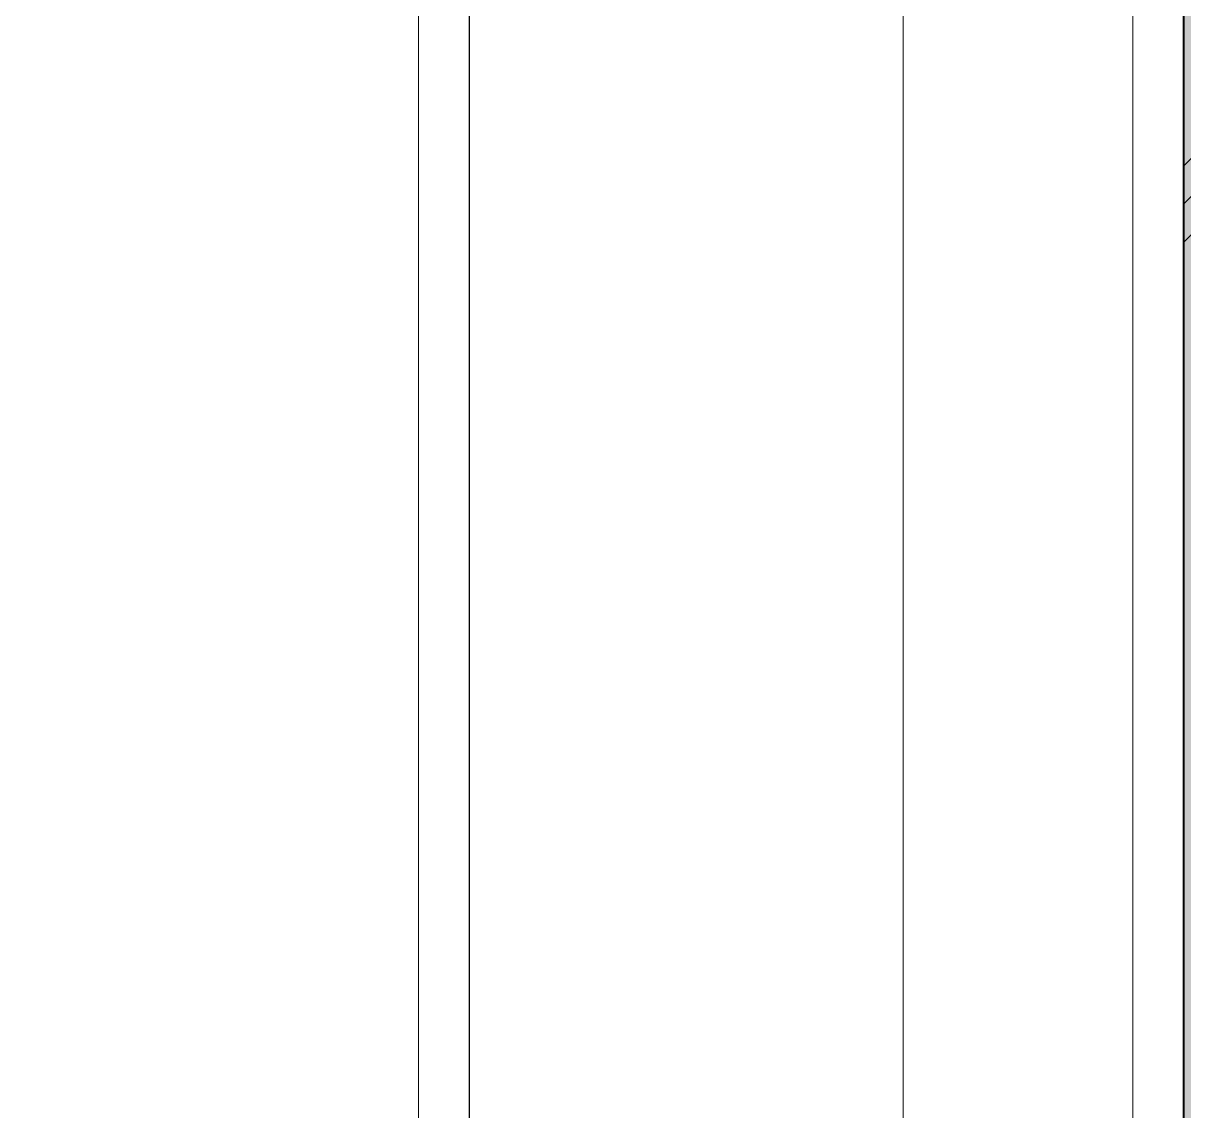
# Model space of a CAD drawing. Header units: millimetres. Extents: x 4739419 to 5837985, y 2291271 to 3446271.
# Drawn here: x 4974387 to 4976662, y 2451728 to 2453859 of the extents above; entities that cross this region are included whole.
import ezdxf

# ---------------------------------------------------------------- set-up
doc = ezdxf.new("R2010")
doc.units = ezdxf.units.MM
doc.layers.get('0').update_dxf_attribs({"color": 255})
for name, color, linetype, lineweight in [('XR-평면도$0$A-CNTL', 9, 'Continuous', 15), ('XR-평면도$0$A-CONC-LIN1', 9, 'Continuous', 40), ('XR-평면도$0$A-ELEV-LIN3', 9, 'Continuous', 18), ('XR-평면도$0$A-XXXX-HATC', 9, 'Continuous', 18)]:
    doc.layers.add(name, color=color, linetype=linetype, lineweight=lineweight)
doc.layers.add('XR-평면도$0$A-CONC-SOLD', color=9, linetype='Continuous')
doc.layers.add('XR-평면도$0$Parking_화물', color=9, linetype='Continuous')

# ---------------------------------------------------------------- blocks, each defined once
blk = doc.blocks.new('XR-평면도$0$중심선(210216)')
at = {"layer": 'XR-평면도$0$A-CNTL', "ltscale": 300}
blk.add_lwpolyline([(110000, 206000), (110000, -10000)], dxfattribs=at)
blk = doc.blocks.new('XR-평면도$0$주차구획_1')
at = {"layer": 'XR-평면도$0$A-ELEV-LIN3'}
blk.add_lwpolyline([(-5900, 1450), (5900, 1450), (5900, -1450), (-5900, -1450)], close=True, dxfattribs=at)
at = {"layer": 'XR-평면도$0$Parking_화물'}
blk.add_lwpolyline([(-6000, 1550), (6000, 1550), (6000, -1550), (-6000, -1550)], close=True, dxfattribs=at)
blk = doc.blocks.new('XR-평면도$0$화물주차구획_1F(210411)')
at = {"xscale": -1}
blk.add_blockref('XR-평면도$0$주차구획_1', (12150544, 767113.4), dxfattribs=at)
blk = doc.blocks.new('XR-평면도$0$CORE_02_05_B2 3F에서8F (230330)')
at = {"layer": 'XR-평면도$0$A-CONC-SOLD'}
h = blk.add_hatch(dxfattribs=at)
h.set_pattern_fill('CONC', color=256, scale=100)
h.set_pattern_definition([(45, (-237243, -745220.6), (-2121.32, 2121.32), []), (45, (-237243, -745145.6), (-2121.32, 2121.32), []), (45, (-237243, -745070.6), (-2121.32, 2121.32), [])])
h.paths.add_polyline_path([(9500, 12000), (9500, 11800), (9900, 11800), (9900, 12400), (5800, 12400), (5800, 12000)], flags=17)
h.paths.add_polyline_path([(2250, 3450), (2250, 6825), (1900, 6825), (1900, 6575), (2000, 6575), (2000, 3450), (400, 3450), (400, 6575), (1285, 6575), (1285, 6825), (400, 6825), (400, 8250), (775, 8250), (775, 8500), (400, 8500), (400, 12000), (1900, 12000), (1900, 8500), (1375, 8500), (1375, 8250), (4250, 8250), (4250, 9200), (4000, 9200), (4000, 8500), (2150, 8500), (2150, 12000), (4000, 12000), (4000, 9800), (4250, 9800), (4250, 12000), (4700, 12000), (4700, 12400), (0, 12400), (0, 0), (9900, 0), (9900, 10685), (9500, 10685), (9500, 10000), (6250, 10000), (6250, 9600), (6500, 9600), (6500, 9750), (9500, 9750), (9500, 7250), (7700, 7250), (7700, 7000), (9500, 7000), (9500, 400), (6500, 400), (6500, 7000), (6600, 7000), (6600, 7250), (6500, 7250), (6500, 8500), (6250, 8500), (6250, 3450), (5800, 3450), (5800, 3200), (6250, 3200), (6250, 400), (3500, 400), (3500, 1400), (3250, 1400), (3250, 400), (400, 400), (400, 3200), (3250, 3200), (3250, 2700), (3500, 2700), (3500, 3200), (4700, 3200), (4700, 3450)])
at = {"layer": 'XR-평면도$0$A-XXXX-HATC'}
h = blk.add_hatch(color=253, dxfattribs=at)
h.dxf.hatch_style = 1
h.paths.add_polyline_path([(0, 12400), (0, 0), (9900, 0), (9900, 10685), (9500, 10685), (9500, 10000), (6250, 10000), (6250, 9615), (6500, 9615), (6500, 9750), (9500, 9750), (9500, 7250), (7715, 7250), (7715, 7000), (9500, 7000), (9500, 400), (6500, 400), (6500, 7000), (6585, 7000), (6585, 7250), (6500, 7250), (6500, 8485), (6250, 8485), (6250, 3450), (5815, 3450), (5815, 3200), (6250, 3200), (6250, 400), (3500, 400), (3500, 1200), (3250, 1200), (3250, 400), (400, 400), (400, 3200), (3250, 3200), (3250, 2500), (3500, 2500), (3500, 3200), (4685, 3200), (4685, 3450), (400, 3450), (400, 6575), (1285, 6575), (1285, 6825), (400, 6825), (400, 8250), (760, 8250), (760, 8500), (400, 8500), (400, 12000), (1900, 12000), (1900, 8500), (1390, 8500), (1390, 8250), (4250, 8250), (4250, 9185), (4000, 9185), (4000, 8500), (2150, 8500), (2150, 12000), (4000, 12000), (4000, 9815), (4250, 9815), (4250, 12000), (4685, 12000), (4685, 12400)])
h.paths.add_polyline_path([(5815, 12400), (5815, 12000), (9500, 12000), (9500, 11815), (9900, 11815), (9900, 12400)])
h.paths.add_polyline_path([(2250, 3450), (2250, 6825), (1915, 6825), (1915, 6575), (2000, 6575), (2000, 3450)])
at = {"layer": 'XR-평면도$0$A-CONC-LIN1'}
blk.add_lwpolyline([(9900, 10685), (9900, 0), (0, 0), (0, 12400), (4685, 12400)], dxfattribs=at)

msp = doc.modelspace()

# ---------------------------------------------------------------- linework, layer by layer
at = {"layer": 'XR-평면도$0$A-ELEV-LIN3'}
for points in [[(4906711.8, 2442991.2), (4906711.8, 2441591.2), (4908111.8, 2441591.2), (4908111.8, 2442491.2), (4920561.8, 2442491.2), (4920561.8, 2441891.2), (4921661.8, 2441891.2), (4921661.8, 2443391.2), (4920561.8, 2443391.2), (4920561.8, 2454891.2), (4976661.8, 2454891.2), (4976661.8, 2443391.2), (4975561.8, 2443391.2), (4975561.8, 2441891.2), (4976661.8, 2441891.2), (4976661.8, 2442491.2), (4986561.8, 2442491.2)], [(4906611.8, 2442991.2), (4906611.8, 2441491.2), (4908211.8, 2441491.2), (4908211.8, 2442391.2), (4920461.8, 2442391.2), (4920461.8, 2441791.2), (4921761.8, 2441791.2), (4921761.8, 2443491.2), (4920661.8, 2443491.2), (4920661.8, 2454791.2), (4976561.8, 2454791.2), (4976561.8, 2443491.2), (4975461.8, 2443491.2), (4975461.8, 2441791.2), (4976761.8, 2441791.2)], [(4906611.8, 2442991.2), (4906611.8, 2441491.2), (4908211.8, 2441491.2), (4908211.8, 2442391.2), (4920461.8, 2442391.2), (4920461.8, 2441791.2), (4921761.8, 2441791.2), (4921761.8, 2443491.2), (4920661.8, 2443491.2), (4920661.8, 2454791.2), (4976561.8, 2454791.2), (4976561.8, 2443491.2), (4975461.8, 2443491.2), (4975461.8, 2441791.2), (4976761.8, 2441791.2)], [(4906611.8, 2442991.2), (4906611.8, 2441491.2), (4908211.8, 2441491.2), (4908211.8, 2442391.2), (4920461.8, 2442391.2), (4920461.8, 2441791.2), (4921761.8, 2441791.2), (4921761.8, 2443491.2), (4920661.8, 2443491.2), (4920661.8, 2454791.2), (4976561.8, 2454791.2), (4976561.8, 2443491.2), (4975461.8, 2443491.2), (4975461.8, 2441791.2), (4976761.8, 2441791.2)]]:
    msp.add_lwpolyline(points, dxfattribs=at)

# ---------------------------------------------------------------- block references
msp.add_blockref('XR-평면도$0$CORE_02_05_B2 3F에서8F (230330)', (4976661.8, 2442491.2))
at = {"color": 2, "rotation": 90}
msp.add_blockref('XR-평면도$0$화물주차구획_1F(210411)', (5740825.2, -9701802.7), dxfattribs=at)
msp.add_blockref('XR-평면도$0$화물주차구획_1F(210411)', (5740825.2, -9701802.7), dxfattribs=at)
msp.add_blockref('XR-평면도$0$화물주차구획_1F(210411)', (5740825.2, -9701802.7), dxfattribs=at)
at = {"layer": 'XR-평면도$0$A-CNTL'}
msp.add_blockref('XR-평면도$0$중심선(210216)', (4866111.8, 2336391.2), dxfattribs=at)

doc.saveas('drawing.dxf')
